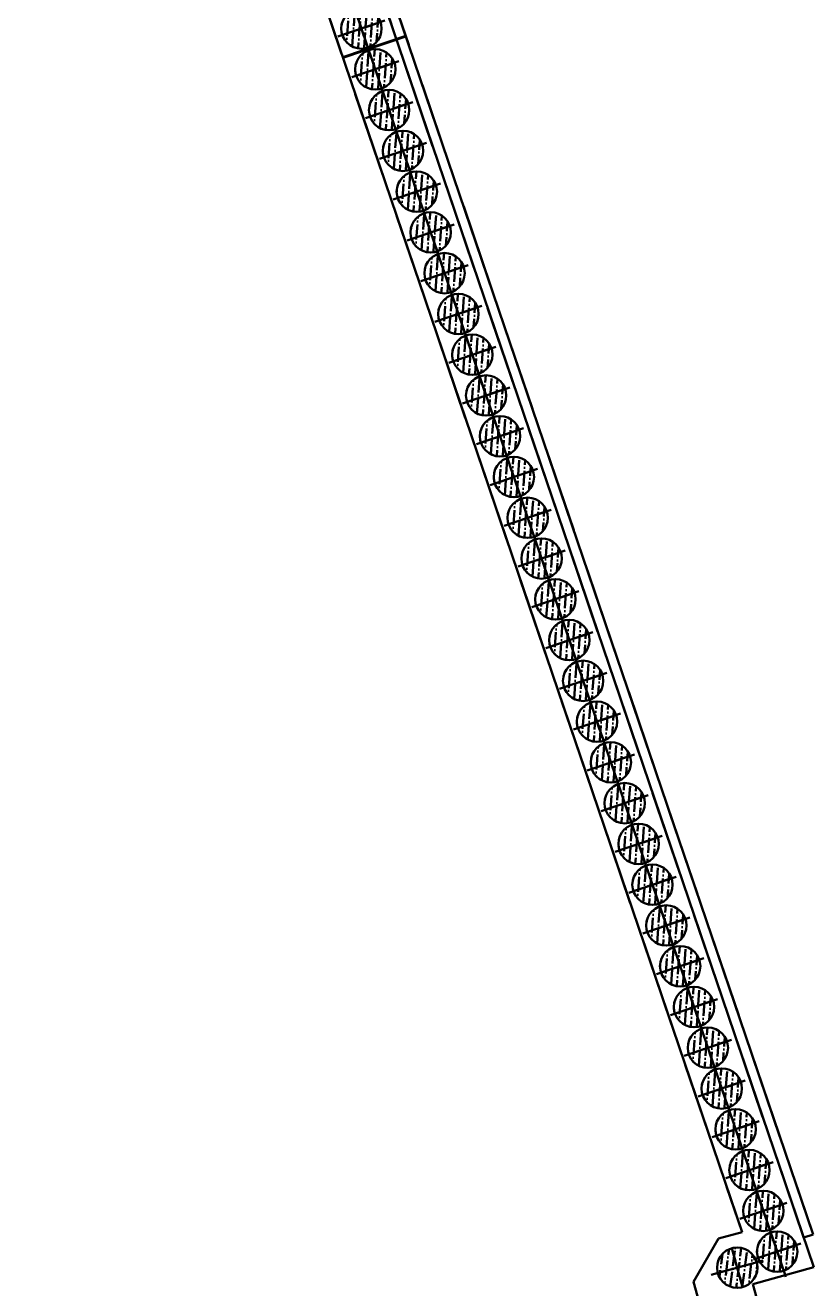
# Model space of a CAD drawing. Extents: x 9773 to 10136, y 10676 to 11757.
# Drawn here: x 10044.08 to 10073.37, y 10796.67 to 10843.62 of the extents above; entities that cross this region are included whole.
import ezdxf

# ---------------------------------------------------------------- set-up
doc = ezdxf.new("R2010")
doc.units = 0
for name, pattern in [('CONTI', [0]), ('DASHDOT', [1, 0.5, -0.25, 0, -0.25]), ('HIDDEN2', [4.7625, 3.175, -1.5875])]:
    doc.linetypes.add(name, pattern=pattern)
for name, color, linetype, lineweight in [('HATCH', 8, 'Continuous', 0), ('OSI', 3, 'DASHDOT', 9), ('SIZE', 142, 'Continuous', 9), ('ПС', 5, 'Continuous', 40)]:
    doc.layers.add(name, color=color, linetype=linetype, lineweight=lineweight)
doc.layers.add('HIDDEN', color=6, linetype='HIDDEN2')
doc.layers.add('PILE_HID', color=40, linetype='CONTI')
pattern_1 = [(82.7555354, (9001.16264, -4101.16583), (-0.171429573, 0.413859086), [0.555625, -0.111125, 0, -0.111125])]

# ---------------------------------------------------------------- blocks, each defined once
blk = doc.blocks.new('45245242')
at = {"layer": 'HATCH', "lineweight": 50}
h = blk.add_hatch(dxfattribs=at)
h.set_pattern_fill('ANSI36', color=5, scale=0.07, angle=40.9708)
h.set_pattern_definition([(85.970761, (598.34897, -502.6483), (-0.194371767, 0.4035926878), [0.555625, -0.111125, 0, -0.111125])])
h.paths.add_polyline_path([(10057.314, 10843.499, 1), (10055.814, 10843.499, 1)])
h = blk.add_hatch(dxfattribs=at)
h.set_pattern_fill('ANSI36', color=5, scale=0.07, angle=40.9708)
h.set_pattern_definition([(85.970761, (598.86389, -504.1632), (-0.194371767, 0.4035926878), [0.555625, -0.111125, 0, -0.111125])])
h.paths.add_polyline_path([(10057.829, 10841.984, 1), (10056.329, 10841.984, 1)])
h = blk.add_hatch(dxfattribs=at)
h.set_pattern_fill('ANSI36', color=5, scale=0.07, angle=40.9708)
h.set_pattern_definition([(85.970761, (599.3788, -505.67807), (-0.194371767, 0.4035926878), [0.555625, -0.111125, 0, -0.111125])])
h.paths.add_polyline_path([(10058.344, 10840.469, 1), (10056.844, 10840.469, 1)])
h = blk.add_hatch(dxfattribs=at)
h.set_pattern_fill('ANSI36', color=5, scale=0.07, angle=40.9708)
h.set_pattern_definition([(85.970761, (599.89372, -507.19295), (-0.194371767, 0.4035926878), [0.555625, -0.111125, 0, -0.111125])])
h.paths.add_polyline_path([(10058.858, 10838.954, 1), (10057.358, 10838.954, 1)])
h = blk.add_hatch(dxfattribs=at)
h.set_pattern_fill('ANSI36', color=5, scale=0.07, angle=40.9708)
h.set_pattern_definition([(85.970761, (600.40864, -508.70783), (-0.194371767, 0.4035926878), [0.555625, -0.111125, 0, -0.111125])])
h.paths.add_polyline_path([(10059.373, 10837.439, 1), (10057.873, 10837.439, 1)])
h = blk.add_hatch(dxfattribs=at)
h.set_pattern_fill('ANSI36', color=5, scale=0.07, angle=40.9708)
h.set_pattern_definition([(85.970761, (600.92355, -510.2227), (-0.194371767, 0.4035926878), [0.555625, -0.111125, 0, -0.111125])])
h.paths.add_polyline_path([(10059.888, 10835.924, 1), (10058.388, 10835.924, 1)])
h = blk.add_hatch(dxfattribs=at)
h.set_pattern_fill('ANSI36', color=5, scale=0.07, angle=40.9708)
h.set_pattern_definition([(85.970761, (601.43847, -511.73759), (-0.194371767, 0.4035926878), [0.555625, -0.111125, 0, -0.111125])])
h.paths.add_polyline_path([(10060.403, 10834.409, 1), (10058.903, 10834.409, 1)])
h = blk.add_hatch(dxfattribs=at)
h.set_pattern_fill('ANSI36', color=5, scale=0.07, angle=40.9708)
h.set_pattern_definition([(85.970761, (601.95339, -513.25247), (-0.194371767, 0.4035926878), [0.555625, -0.111125, 0, -0.111125])])
h.paths.add_polyline_path([(10060.918, 10832.894, 1), (10059.418, 10832.894, 1)])
h = blk.add_hatch(dxfattribs=at)
h.set_pattern_fill('ANSI36', color=5, scale=0.07, angle=40.9708)
h.set_pattern_definition([(85.970761, (602.4683, -514.76735), (-0.194371767, 0.4035926878), [0.555625, -0.111125, 0, -0.111125])])
h.paths.add_polyline_path([(10061.433, 10831.38, 1), (10059.933, 10831.38, 1)])
h = blk.add_hatch(dxfattribs=at)
h.set_pattern_fill('ANSI36', color=5, scale=0.07, angle=40.9708)
h.set_pattern_definition([(85.970761, (602.98322, -516.28223), (-0.194371767, 0.4035926878), [0.555625, -0.111125, 0, -0.111125])])
h.paths.add_polyline_path([(10061.948, 10829.865, 1), (10060.448, 10829.865, 1)])
h = blk.add_hatch(dxfattribs=at)
h.set_pattern_fill('ANSI36', color=5, scale=0.07, angle=40.9708)
h.set_pattern_definition([(85.970761, (603.49814, -517.7971), (-0.194371767, 0.4035926878), [0.555625, -0.111125, 0, -0.111125])])
h.paths.add_polyline_path([(10062.463, 10828.35, 1), (10060.963, 10828.35, 1)])
h = blk.add_hatch(dxfattribs=at)
h.set_pattern_fill('ANSI36', color=5, scale=0.07, angle=40.9708)
h.set_pattern_definition([(85.970761, (604.01305, -519.31199), (-0.194371767, 0.4035926878), [0.555625, -0.111125, 0, -0.111125])])
h.paths.add_polyline_path([(10062.978, 10826.835, 1), (10061.478, 10826.835, 1)])
h = blk.add_hatch(dxfattribs=at)
h.set_pattern_fill('ANSI36', color=5, scale=0.07, angle=40.9708)
h.set_pattern_definition([(85.970761, (604.52797, -520.82687), (-0.194371767, 0.4035926878), [0.555625, -0.111125, 0, -0.111125])])
h.paths.add_polyline_path([(10063.493, 10825.32, 1), (10061.993, 10825.32, 1)])
h = blk.add_hatch(dxfattribs=at)
h.set_pattern_fill('ANSI36', color=5, scale=0.07, angle=40.9708)
h.set_pattern_definition([(85.970761, (605.04289, -522.34175), (-0.194371767, 0.4035926878), [0.555625, -0.111125, 0, -0.111125])])
h.paths.add_polyline_path([(10064.008, 10823.805, 1), (10062.508, 10823.805, 1)])
h = blk.add_hatch(dxfattribs=at)
h.set_pattern_fill('ANSI36', color=5, scale=0.07, angle=40.9708)
h.set_pattern_definition([(85.970761, (605.5578, -523.85663), (-0.194371767, 0.4035926878), [0.555625, -0.111125, 0, -0.111125])])
h.paths.add_polyline_path([(10064.523, 10822.29, 1), (10063.023, 10822.29, 1)])
h = blk.add_hatch(dxfattribs=at)
h.set_pattern_fill('ANSI36', color=5, scale=0.07, angle=40.9708)
h.set_pattern_definition([(85.970761, (606.07272, -525.3715), (-0.194371767, 0.4035926878), [0.555625, -0.111125, 0, -0.111125])])
h.paths.add_polyline_path([(10065.037, 10820.775, 1), (10063.537, 10820.775, 1)])
h = blk.add_hatch(dxfattribs=at)
h.set_pattern_fill('ANSI36', color=5, scale=0.07, angle=40.9708)
h.set_pattern_definition([(85.970761, (606.58764, -526.88639), (-0.194371767, 0.4035926878), [0.555625, -0.111125, 0, -0.111125])])
h.paths.add_polyline_path([(10065.552, 10819.261, 1), (10064.052, 10819.261, 1)])
h = blk.add_hatch(dxfattribs=at)
h.set_pattern_fill('ANSI36', color=5, scale=0.07, angle=40.9708)
h.set_pattern_definition([(85.970761, (607.10256, -528.40127), (-0.194371767, 0.4035926878), [0.555625, -0.111125, 0, -0.111125])])
h.paths.add_polyline_path([(10066.067, 10817.746, 1), (10064.567, 10817.746, 1)])
h = blk.add_hatch(dxfattribs=at)
h.set_pattern_fill('ANSI36', color=5, scale=0.07, angle=40.9708)
h.set_pattern_definition([(85.970761, (607.61747, -529.91615), (-0.194371767, 0.4035926878), [0.555625, -0.111125, 0, -0.111125])])
h.paths.add_polyline_path([(10066.582, 10816.231, 1), (10065.082, 10816.231, 1)])
h = blk.add_hatch(dxfattribs=at)
h.set_pattern_fill('ANSI36', color=5, scale=0.07, angle=40.9708)
h.set_pattern_definition([(85.970761, (608.13239, -531.43103), (-0.194371767, 0.4035926878), [0.555625, -0.111125, 0, -0.111125])])
h.paths.add_polyline_path([(10067.097, 10814.716, 1), (10065.597, 10814.716, 1)])
h = blk.add_hatch(dxfattribs=at)
h.set_pattern_fill('ANSI36', color=5, scale=0.07, angle=40.9708)
h.set_pattern_definition([(85.970761, (608.6473, -532.9459), (-0.194371767, 0.4035926878), [0.555625, -0.111125, 0, -0.111125])])
h.paths.add_polyline_path([(10067.612, 10813.201, 1), (10066.112, 10813.201, 1)])
h = blk.add_hatch(dxfattribs=at)
h.set_pattern_fill('ANSI36', color=5, scale=0.07, angle=40.9708)
h.set_pattern_definition([(85.970761, (609.16222, -534.46078), (-0.194371767, 0.4035926878), [0.555625, -0.111125, 0, -0.111125])])
h.paths.add_polyline_path([(10068.127, 10811.686, 1), (10066.627, 10811.686, 1)])
h = blk.add_hatch(dxfattribs=at)
h.set_pattern_fill('ANSI36', color=5, scale=0.07, angle=40.9708)
h.set_pattern_definition([(85.970761, (609.67714, -535.97566), (-0.194371767, 0.4035926878), [0.555625, -0.111125, 0, -0.111125])])
h.paths.add_polyline_path([(10068.642, 10810.171, 1), (10067.142, 10810.171, 1)])
h = blk.add_hatch(dxfattribs=at)
h.set_pattern_fill('ANSI36', color=5, scale=0.07, angle=40.9708)
h.set_pattern_definition([(85.970761, (610.19206, -537.49054), (-0.194371767, 0.4035926878), [0.555625, -0.111125, 0, -0.111125])])
h.paths.add_polyline_path([(10069.157, 10808.656, 1), (10067.657, 10808.656, 1)])
h = blk.add_hatch(dxfattribs=at)
h.set_pattern_fill('ANSI36', color=5, scale=0.07, angle=40.9708)
h.set_pattern_definition([(85.970761, (610.70697, -539.00542), (-0.194371767, 0.4035926878), [0.555625, -0.111125, 0, -0.111125])])
h.paths.add_polyline_path([(10069.672, 10807.142, 1), (10068.172, 10807.142, 1)])
h = blk.add_hatch(dxfattribs=at)
h.set_pattern_fill('ANSI36', color=5, scale=0.07, angle=40.9708)
h.set_pattern_definition([(85.970761, (611.2219, -540.5203), (-0.194371767, 0.4035926878), [0.555625, -0.111125, 0, -0.111125])])
h.paths.add_polyline_path([(10070.187, 10805.627, 1), (10068.687, 10805.627, 1)])
h = blk.add_hatch(dxfattribs=at)
h.set_pattern_fill('ANSI36', color=5, scale=0.07, angle=40.9708)
h.set_pattern_definition([(85.970761, (611.7368, -542.03518), (-0.194371767, 0.4035926878), [0.555625, -0.111125, 0, -0.111125])])
h.paths.add_polyline_path([(10070.702, 10804.112, 1), (10069.202, 10804.112, 1)])
h = blk.add_hatch(dxfattribs=at)
h.set_pattern_fill('ANSI36', color=5, scale=0.07, angle=40.9708)
h.set_pattern_definition([(85.970761, (612.25172, -543.55006), (-0.194371767, 0.4035926878), [0.555625, -0.111125, 0, -0.111125])])
h.paths.add_polyline_path([(10071.216, 10802.597, 1), (10069.716, 10802.597, 1)])
h = blk.add_hatch(dxfattribs=at)
h.set_pattern_fill('ANSI36', color=5, scale=0.07, angle=40.9708)
h.set_pattern_definition([(85.970761, (612.76664, -545.06494), (-0.194371767, 0.4035926878), [0.555625, -0.111125, 0, -0.111125])])
h.paths.add_polyline_path([(10071.731, 10801.082, 1), (10070.231, 10801.082, 1)])
h = blk.add_hatch(dxfattribs=at)
h.set_pattern_fill('ANSI36', color=5, scale=0.07, angle=40.9708)
h.set_pattern_definition([(85.970761, (613.28156, -546.57982), (-0.194371767, 0.4035926878), [0.555625, -0.111125, 0, -0.111125])])
h.paths.add_polyline_path([(10072.246, 10799.567, 1), (10070.746, 10799.567, 1)])
h = blk.add_hatch(dxfattribs=at)
h.set_pattern_fill('ANSI36', color=5, scale=0.07, angle=40.9708)
h.set_pattern_definition([(85.970761, (613.79647, -548.0947), (-0.194371767, 0.4035926878), [0.555625, -0.111125, 0, -0.111125])])
h.paths.add_polyline_path([(10072.761, 10798.052, 1), (10071.261, 10798.052, 1)])
h = blk.add_hatch(dxfattribs=at)
h.set_pattern_fill('ANSI36', color=5, scale=0.07, angle=37.7555)
h.set_pattern_definition(pattern_1)
edge = h.paths.add_edge_path()
edge.add_arc((10070.527, 10797.455), 0.75, 105.2071, 173.3847)
edge.add_arc((10070.527, 10797.455), 0.75, 173.3847, 195.2071)
edge.add_line((10069.803, 10797.259), (10070.521, 10797.287))
edge.add_line((10070.521, 10797.287), (10070.33, 10798.179))
edge = h.paths.add_edge_path()
edge.add_line((10070.33, 10798.179), (10070.521, 10797.287))
edge.add_line((10070.521, 10797.287), (10071.25, 10797.652))
edge.add_arc((10070.527, 10797.455), 0.75, 15.2071, 105.2071)
edge = h.paths.add_edge_path()
edge.add_arc((10070.527, 10797.455), 0.75, 353.3847, 375.2071)
edge.add_line((10071.25, 10797.652), (10070.521, 10797.287))
edge.add_line((10070.521, 10797.287), (10070.723, 10796.732))
edge.add_arc((10070.527, 10797.455), 0.75, 285.2071, 353.3847)
edge = h.paths.add_edge_path()
edge.add_line((10070.521, 10797.287), (10069.803, 10797.259))
edge.add_arc((10070.527, 10797.455), 0.75, 195.2071, 285.2071)
edge.add_line((10070.723, 10796.732), (10070.521, 10797.287))
at = {"layer": 'HIDDEN', "color": 5, "lineweight": 50}
for p, q in [((10045.926, 10878.213), (10073.369, 10797.475)), ((10046.57, 10877.467), (10073.346, 10798.693)), ((10044.075, 10877.133), (10070.708, 10798.779)), ((10055.871, 10842.429), (10058.21, 10843.224)), ((10055.878, 10842.41), (10058.216, 10843.205)), ((10069.833, 10798.535), (10070.708, 10798.779)), ((10069.833, 10798.535), (10068.9, 10796.926)), ((10072.996, 10798.574), (10073.346, 10798.693)), ((10071.104, 10796.84), (10073.369, 10797.475)), ((10068.901, 10796.925), (10070.029, 10792.88)), ((10071.104, 10796.84), (10071.801, 10794.335))]:
    blk.add_line(p, q, dxfattribs=at)
at = {"layer": 'OSI', "color": 5, "lineweight": 50}
for p, q in [((10045.076, 10877.295), (10072.328, 10797.121)), ((10055.688, 10843.201), (10057.44, 10843.796)), ((10056.203, 10841.686), (10057.954, 10842.281)), ((10056.718, 10840.171), (10058.469, 10840.767)), ((10057.233, 10838.656), (10058.984, 10839.252)), ((10057.748, 10837.141), (10059.499, 10837.737)), ((10058.263, 10835.627), (10060.014, 10836.222)), ((10058.777, 10834.112), (10060.529, 10834.707)), ((10059.292, 10832.597), (10061.044, 10833.192)), ((10059.807, 10831.082), (10061.559, 10831.677)), ((10060.322, 10829.567), (10062.074, 10830.162)), ((10060.837, 10828.052), (10062.589, 10828.648)), ((10061.352, 10826.537), (10063.104, 10827.133)), ((10061.867, 10825.022), (10063.619, 10825.618)), ((10062.382, 10823.507), (10064.133, 10824.103)), ((10062.897, 10821.993), (10064.648, 10822.588)), ((10063.412, 10820.478), (10065.163, 10821.073)), ((10063.927, 10818.963), (10065.678, 10819.558)), ((10064.442, 10817.448), (10066.193, 10818.043)), ((10064.956, 10815.933), (10066.708, 10816.528)), ((10065.471, 10814.418), (10067.223, 10815.014)), ((10065.986, 10812.903), (10067.738, 10813.499)), ((10066.501, 10811.388), (10068.253, 10811.984)), ((10067.016, 10809.874), (10068.768, 10810.469)), ((10067.531, 10808.359), (10069.283, 10808.954)), ((10068.046, 10806.844), (10069.798, 10807.439)), ((10068.561, 10805.329), (10070.312, 10805.924)), ((10069.076, 10803.814), (10070.827, 10804.409)), ((10069.591, 10802.299), (10071.342, 10802.895)), ((10070.106, 10800.784), (10071.857, 10801.38)), ((10070.621, 10799.269), (10072.372, 10799.865)), ((10071.135, 10797.755), (10072.887, 10798.35)), ((10070.326, 10798.178), (10070.728, 10796.733)), ((10069.564, 10797.186), (10071.49, 10797.724))]:
    blk.add_line(p, q, dxfattribs=at)
at = {"layer": 'PILE_HID', "color": 5, "lineweight": 50, "ltscale": 100}
for centre in [(10056.564, 10843.499), (10057.079, 10841.984), (10057.594, 10840.469), (10058.108, 10838.954), (10058.623, 10837.439), (10059.138, 10835.924), (10059.653, 10834.409), (10060.168, 10832.894), (10060.683, 10831.38), (10061.198, 10829.865), (10061.713, 10828.35), (10062.228, 10826.835), (10062.743, 10825.32), (10063.258, 10823.805), (10063.773, 10822.29), (10064.287, 10820.775), (10064.802, 10819.261), (10065.317, 10817.746), (10065.832, 10816.231), (10066.347, 10814.716), (10066.862, 10813.201), (10067.377, 10811.686), (10067.892, 10810.171), (10068.407, 10808.656), (10068.922, 10807.142), (10069.437, 10805.627), (10069.952, 10804.112), (10070.466, 10802.597), (10070.981, 10801.082), (10071.496, 10799.567), (10072.011, 10798.052)]:
    blk.add_circle(centre, 0.75, dxfattribs=at)
at = {"layer": 'PILE_HID', "color": 5, "lineweight": 50}
blk.add_circle((10070.527, 10797.455), 0.75, dxfattribs=at)

msp = doc.modelspace()

# ---------------------------------------------------------------- hatches: boundary and pattern name
at = {"layer": 'ПС', "lineweight": 50}
h = msp.add_hatch(dxfattribs=at)
h.set_pattern_fill('ANSI36', color=5, scale=0.07, angle=40.9708)
h.set_pattern_definition([(85.970761, (598.34897, -502.6483), (-0.194371767, 0.4035926878), [0.555625, -0.111125, 0, -0.111125])])
h.paths.add_polyline_path([(10057.314, 10843.499, 1), (10055.814, 10843.499, 1)])
h = msp.add_hatch(dxfattribs=at)
h.set_pattern_fill('ANSI36', color=5, scale=0.07, angle=40.9708)
h.set_pattern_definition([(85.970761, (598.86389, -504.1632), (-0.194371767, 0.4035926878), [0.555625, -0.111125, 0, -0.111125])])
h.paths.add_polyline_path([(10057.829, 10841.984, 1), (10056.329, 10841.984, 1)])
h = msp.add_hatch(dxfattribs=at)
h.set_pattern_fill('ANSI36', color=5, scale=0.07, angle=40.9708)
h.set_pattern_definition([(85.970761, (599.3788, -505.67807), (-0.194371767, 0.4035926878), [0.555625, -0.111125, 0, -0.111125])])
h.paths.add_polyline_path([(10058.344, 10840.469, 1), (10056.844, 10840.469, 1)])
h = msp.add_hatch(dxfattribs=at)
h.set_pattern_fill('ANSI36', color=5, scale=0.07, angle=40.9708)
h.set_pattern_definition([(85.970761, (599.89372, -507.19295), (-0.194371767, 0.4035926878), [0.555625, -0.111125, 0, -0.111125])])
h.paths.add_polyline_path([(10058.858, 10838.954, 1), (10057.358, 10838.954, 1)])
h = msp.add_hatch(dxfattribs=at)
h.set_pattern_fill('ANSI36', color=5, scale=0.07, angle=40.9708)
h.set_pattern_definition([(85.970761, (600.40864, -508.70783), (-0.194371767, 0.4035926878), [0.555625, -0.111125, 0, -0.111125])])
h.paths.add_polyline_path([(10059.373, 10837.439, 1), (10057.873, 10837.439, 1)])
h = msp.add_hatch(dxfattribs=at)
h.set_pattern_fill('ANSI36', color=5, scale=0.07, angle=40.9708)
h.set_pattern_definition([(85.970761, (600.92355, -510.2227), (-0.194371767, 0.4035926878), [0.555625, -0.111125, 0, -0.111125])])
h.paths.add_polyline_path([(10059.888, 10835.924, 1), (10058.388, 10835.924, 1)])
h = msp.add_hatch(dxfattribs=at)
h.set_pattern_fill('ANSI36', color=5, scale=0.07, angle=40.9708)
h.set_pattern_definition([(85.970761, (601.43847, -511.73759), (-0.194371767, 0.4035926878), [0.555625, -0.111125, 0, -0.111125])])
h.paths.add_polyline_path([(10060.403, 10834.409, 1), (10058.903, 10834.409, 1)])
h = msp.add_hatch(dxfattribs=at)
h.set_pattern_fill('ANSI36', color=5, scale=0.07, angle=40.9708)
h.set_pattern_definition([(85.970761, (601.95339, -513.25247), (-0.194371767, 0.4035926878), [0.555625, -0.111125, 0, -0.111125])])
h.paths.add_polyline_path([(10060.918, 10832.894, 1), (10059.418, 10832.894, 1)])
h = msp.add_hatch(dxfattribs=at)
h.set_pattern_fill('ANSI36', color=5, scale=0.07, angle=40.9708)
h.set_pattern_definition([(85.970761, (602.4683, -514.76735), (-0.194371767, 0.4035926878), [0.555625, -0.111125, 0, -0.111125])])
h.paths.add_polyline_path([(10061.433, 10831.38, 1), (10059.933, 10831.38, 1)])
h = msp.add_hatch(dxfattribs=at)
h.set_pattern_fill('ANSI36', color=5, scale=0.07, angle=40.9708)
h.set_pattern_definition([(85.970761, (602.98322, -516.28223), (-0.194371767, 0.4035926878), [0.555625, -0.111125, 0, -0.111125])])
h.paths.add_polyline_path([(10061.948, 10829.865, 1), (10060.448, 10829.865, 1)])
h = msp.add_hatch(dxfattribs=at)
h.set_pattern_fill('ANSI36', color=5, scale=0.07, angle=40.9708)
h.set_pattern_definition([(85.970761, (603.49814, -517.7971), (-0.194371767, 0.4035926878), [0.555625, -0.111125, 0, -0.111125])])
h.paths.add_polyline_path([(10062.463, 10828.35, 1), (10060.963, 10828.35, 1)])
h = msp.add_hatch(dxfattribs=at)
h.set_pattern_fill('ANSI36', color=5, scale=0.07, angle=40.9708)
h.set_pattern_definition([(85.970761, (604.01305, -519.31199), (-0.194371767, 0.4035926878), [0.555625, -0.111125, 0, -0.111125])])
h.paths.add_polyline_path([(10062.978, 10826.835, 1), (10061.478, 10826.835, 1)])
h = msp.add_hatch(dxfattribs=at)
h.set_pattern_fill('ANSI36', color=5, scale=0.07, angle=40.9708)
h.set_pattern_definition([(85.970761, (604.52797, -520.82687), (-0.194371767, 0.4035926878), [0.555625, -0.111125, 0, -0.111125])])
h.paths.add_polyline_path([(10063.493, 10825.32, 1), (10061.993, 10825.32, 1)])
h = msp.add_hatch(dxfattribs=at)
h.set_pattern_fill('ANSI36', color=5, scale=0.07, angle=40.9708)
h.set_pattern_definition([(85.970761, (605.04289, -522.34175), (-0.194371767, 0.4035926878), [0.555625, -0.111125, 0, -0.111125])])
h.paths.add_polyline_path([(10064.008, 10823.805, 1), (10062.508, 10823.805, 1)])
h = msp.add_hatch(dxfattribs=at)
h.set_pattern_fill('ANSI36', color=5, scale=0.07, angle=40.9708)
h.set_pattern_definition([(85.970761, (605.5578, -523.85663), (-0.194371767, 0.4035926878), [0.555625, -0.111125, 0, -0.111125])])
h.paths.add_polyline_path([(10064.523, 10822.29, 1), (10063.023, 10822.29, 1)])
h = msp.add_hatch(dxfattribs=at)
h.set_pattern_fill('ANSI36', color=5, scale=0.07, angle=40.9708)
h.set_pattern_definition([(85.970761, (606.07272, -525.3715), (-0.194371767, 0.4035926878), [0.555625, -0.111125, 0, -0.111125])])
h.paths.add_polyline_path([(10065.037, 10820.775, 1), (10063.537, 10820.775, 1)])
h = msp.add_hatch(dxfattribs=at)
h.set_pattern_fill('ANSI36', color=5, scale=0.07, angle=40.9708)
h.set_pattern_definition([(85.970761, (606.58764, -526.88639), (-0.194371767, 0.4035926878), [0.555625, -0.111125, 0, -0.111125])])
h.paths.add_polyline_path([(10065.552, 10819.261, 1), (10064.052, 10819.261, 1)])
h = msp.add_hatch(dxfattribs=at)
h.set_pattern_fill('ANSI36', color=5, scale=0.07, angle=40.9708)
h.set_pattern_definition([(85.970761, (607.10256, -528.40127), (-0.194371767, 0.4035926878), [0.555625, -0.111125, 0, -0.111125])])
h.paths.add_polyline_path([(10066.067, 10817.746, 1), (10064.567, 10817.746, 1)])
h = msp.add_hatch(dxfattribs=at)
h.set_pattern_fill('ANSI36', color=5, scale=0.07, angle=40.9708)
h.set_pattern_definition([(85.970761, (607.61747, -529.91615), (-0.194371767, 0.4035926878), [0.555625, -0.111125, 0, -0.111125])])
h.paths.add_polyline_path([(10066.582, 10816.231, 1), (10065.082, 10816.231, 1)])
h = msp.add_hatch(dxfattribs=at)
h.set_pattern_fill('ANSI36', color=5, scale=0.07, angle=40.9708)
h.set_pattern_definition([(85.970761, (608.13239, -531.43103), (-0.194371767, 0.4035926878), [0.555625, -0.111125, 0, -0.111125])])
h.paths.add_polyline_path([(10067.097, 10814.716, 1), (10065.597, 10814.716, 1)])
h = msp.add_hatch(dxfattribs=at)
h.set_pattern_fill('ANSI36', color=5, scale=0.07, angle=40.9708)
h.set_pattern_definition([(85.970761, (608.6473, -532.9459), (-0.194371767, 0.4035926878), [0.555625, -0.111125, 0, -0.111125])])
h.paths.add_polyline_path([(10067.612, 10813.201, 1), (10066.112, 10813.201, 1)])
h = msp.add_hatch(dxfattribs=at)
h.set_pattern_fill('ANSI36', color=5, scale=0.07, angle=40.9708)
h.set_pattern_definition([(85.970761, (609.16222, -534.46078), (-0.194371767, 0.4035926878), [0.555625, -0.111125, 0, -0.111125])])
h.paths.add_polyline_path([(10068.127, 10811.686, 1), (10066.627, 10811.686, 1)])
h = msp.add_hatch(dxfattribs=at)
h.set_pattern_fill('ANSI36', color=5, scale=0.07, angle=40.9708)
h.set_pattern_definition([(85.970761, (609.67714, -535.97566), (-0.194371767, 0.4035926878), [0.555625, -0.111125, 0, -0.111125])])
h.paths.add_polyline_path([(10068.642, 10810.171, 1), (10067.142, 10810.171, 1)])
h = msp.add_hatch(dxfattribs=at)
h.set_pattern_fill('ANSI36', color=5, scale=0.07, angle=40.9708)
h.set_pattern_definition([(85.970761, (610.19206, -537.49054), (-0.194371767, 0.4035926878), [0.555625, -0.111125, 0, -0.111125])])
h.paths.add_polyline_path([(10069.157, 10808.656, 1), (10067.657, 10808.656, 1)])
h = msp.add_hatch(dxfattribs=at)
h.set_pattern_fill('ANSI36', color=5, scale=0.07, angle=40.9708)
h.set_pattern_definition([(85.970761, (610.70697, -539.00542), (-0.194371767, 0.4035926878), [0.555625, -0.111125, 0, -0.111125])])
h.paths.add_polyline_path([(10069.672, 10807.142, 1), (10068.172, 10807.142, 1)])
h = msp.add_hatch(dxfattribs=at)
h.set_pattern_fill('ANSI36', color=5, scale=0.07, angle=40.9708)
h.set_pattern_definition([(85.970761, (611.2219, -540.5203), (-0.194371767, 0.4035926878), [0.555625, -0.111125, 0, -0.111125])])
h.paths.add_polyline_path([(10070.187, 10805.627, 1), (10068.687, 10805.627, 1)])
h = msp.add_hatch(dxfattribs=at)
h.set_pattern_fill('ANSI36', color=5, scale=0.07, angle=40.9708)
h.set_pattern_definition([(85.970761, (611.7368, -542.03518), (-0.194371767, 0.4035926878), [0.555625, -0.111125, 0, -0.111125])])
h.paths.add_polyline_path([(10070.702, 10804.112, 1), (10069.202, 10804.112, 1)])
h = msp.add_hatch(dxfattribs=at)
h.set_pattern_fill('ANSI36', color=5, scale=0.07, angle=40.9708)
h.set_pattern_definition([(85.970761, (612.25172, -543.55006), (-0.194371767, 0.4035926878), [0.555625, -0.111125, 0, -0.111125])])
h.paths.add_polyline_path([(10071.216, 10802.597, 1), (10069.716, 10802.597, 1)])
h = msp.add_hatch(dxfattribs=at)
h.set_pattern_fill('ANSI36', color=5, scale=0.07, angle=40.9708)
h.set_pattern_definition([(85.970761, (612.76664, -545.06494), (-0.194371767, 0.4035926878), [0.555625, -0.111125, 0, -0.111125])])
h.paths.add_polyline_path([(10071.731, 10801.082, 1), (10070.231, 10801.082, 1)])
h = msp.add_hatch(dxfattribs=at)
h.set_pattern_fill('ANSI36', color=5, scale=0.07, angle=40.9708)
h.set_pattern_definition([(85.970761, (613.28156, -546.57982), (-0.194371767, 0.4035926878), [0.555625, -0.111125, 0, -0.111125])])
h.paths.add_polyline_path([(10072.246, 10799.567, 1), (10070.746, 10799.567, 1)])
h = msp.add_hatch(dxfattribs=at)
h.set_pattern_fill('ANSI36', color=5, scale=0.07, angle=40.9708)
h.set_pattern_definition([(85.970761, (613.79647, -548.0947), (-0.194371767, 0.4035926878), [0.555625, -0.111125, 0, -0.111125])])
h.paths.add_polyline_path([(10072.761, 10798.052, 1), (10071.261, 10798.052, 1)])
h = msp.add_hatch(dxfattribs=at)
h.set_pattern_fill('ANSI36', color=5, scale=0.07, angle=37.7555)
h.set_pattern_definition(pattern_1)
edge = h.paths.add_edge_path()
edge.add_arc((10070.527, 10797.455), 0.75, 105.2071, 173.3847)
edge.add_arc((10070.527, 10797.455), 0.75, 173.3847, 195.2071)
edge.add_line((10069.803, 10797.259), (10070.521, 10797.287))
edge.add_line((10070.521, 10797.287), (10070.33, 10798.179))
edge = h.paths.add_edge_path()
edge.add_line((10070.33, 10798.179), (10070.521, 10797.287))
edge.add_line((10070.521, 10797.287), (10071.25, 10797.652))
edge.add_arc((10070.527, 10797.455), 0.75, 15.2071, 105.2071)
edge = h.paths.add_edge_path()
edge.add_arc((10070.527, 10797.455), 0.75, 353.3847, 375.2071)
edge.add_line((10071.25, 10797.652), (10070.521, 10797.287))
edge.add_line((10070.521, 10797.287), (10070.723, 10796.732))
edge.add_arc((10070.527, 10797.455), 0.75, 285.2071, 353.3847)
edge = h.paths.add_edge_path()
edge.add_line((10070.521, 10797.287), (10069.803, 10797.259))
edge.add_arc((10070.527, 10797.455), 0.75, 195.2071, 285.2071)
edge.add_line((10070.723, 10796.732), (10070.521, 10797.287))

# ---------------------------------------------------------------- linework, layer by layer
at = {"layer": 'ПС', "color": 5, "lineweight": 50}
for p, q in [((10045.926, 10878.213), (10073.369, 10797.475)), ((10045.076, 10877.295), (10072.328, 10797.121)), ((10046.57, 10877.467), (10073.346, 10798.693)), ((10044.075, 10877.133), (10070.708, 10798.779)), ((10055.688, 10843.201), (10057.44, 10843.796)), ((10055.871, 10842.429), (10058.21, 10843.224)), ((10055.878, 10842.41), (10058.216, 10843.205)), ((10056.203, 10841.686), (10057.954, 10842.281)), ((10056.718, 10840.171), (10058.469, 10840.767)), ((10057.233, 10838.656), (10058.984, 10839.252)), ((10057.748, 10837.141), (10059.499, 10837.737)), ((10058.263, 10835.627), (10060.014, 10836.222)), ((10058.777, 10834.112), (10060.529, 10834.707)), ((10059.292, 10832.597), (10061.044, 10833.192)), ((10059.807, 10831.082), (10061.559, 10831.677)), ((10060.322, 10829.567), (10062.074, 10830.162)), ((10060.837, 10828.052), (10062.589, 10828.648)), ((10061.352, 10826.537), (10063.104, 10827.133)), ((10061.867, 10825.022), (10063.619, 10825.618)), ((10062.382, 10823.507), (10064.133, 10824.103)), ((10062.897, 10821.993), (10064.648, 10822.588)), ((10063.412, 10820.478), (10065.163, 10821.073)), ((10063.927, 10818.963), (10065.678, 10819.558)), ((10064.442, 10817.448), (10066.193, 10818.043)), ((10064.956, 10815.933), (10066.708, 10816.528)), ((10065.471, 10814.418), (10067.223, 10815.014)), ((10065.986, 10812.903), (10067.738, 10813.499)), ((10066.501, 10811.388), (10068.253, 10811.984)), ((10067.016, 10809.874), (10068.768, 10810.469)), ((10067.531, 10808.359), (10069.283, 10808.954)), ((10068.046, 10806.844), (10069.798, 10807.439)), ((10068.561, 10805.329), (10070.312, 10805.924)), ((10069.076, 10803.814), (10070.827, 10804.409)), ((10069.591, 10802.299), (10071.342, 10802.895)), ((10070.106, 10800.784), (10071.857, 10801.38)), ((10070.621, 10799.269), (10072.372, 10799.865)), ((10069.833, 10798.535), (10070.708, 10798.779)), ((10069.833, 10798.535), (10068.9, 10796.926)), ((10071.135, 10797.755), (10072.887, 10798.35)), ((10072.996, 10798.574), (10073.346, 10798.693)), ((10070.326, 10798.178), (10070.728, 10796.733)), ((10069.564, 10797.186), (10071.49, 10797.724)), ((10071.104, 10796.84), (10073.369, 10797.475)), ((10068.901, 10796.925), (10070.029, 10792.88)), ((10071.104, 10796.84), (10071.801, 10794.335))]:
    msp.add_line(p, q, dxfattribs=at)
at = {"layer": 'ПС', "color": 5, "lineweight": 50, "ltscale": 100}
for centre in [(10056.564, 10843.499), (10057.079, 10841.984), (10057.594, 10840.469), (10058.108, 10838.954), (10058.623, 10837.439), (10059.138, 10835.924), (10059.653, 10834.409), (10060.168, 10832.894), (10060.683, 10831.38), (10061.198, 10829.865), (10061.713, 10828.35), (10062.228, 10826.835), (10062.743, 10825.32), (10063.258, 10823.805), (10063.773, 10822.29), (10064.287, 10820.775), (10064.802, 10819.261), (10065.317, 10817.746), (10065.832, 10816.231), (10066.347, 10814.716), (10066.862, 10813.201), (10067.377, 10811.686), (10067.892, 10810.171), (10068.407, 10808.656), (10068.922, 10807.142), (10069.437, 10805.627), (10069.952, 10804.112), (10070.466, 10802.597), (10070.981, 10801.082), (10071.496, 10799.567), (10072.011, 10798.052)]:
    msp.add_circle(centre, 0.75, dxfattribs=at)
at = {"layer": 'ПС', "color": 5, "lineweight": 50}
msp.add_circle((10070.527, 10797.455), 0.75, dxfattribs=at)

# ---------------------------------------------------------------- block references
at = {"layer": 'SIZE'}
msp.add_blockref('45245242', (0, 0), dxfattribs=at)

doc.saveas('drawing.dxf')
